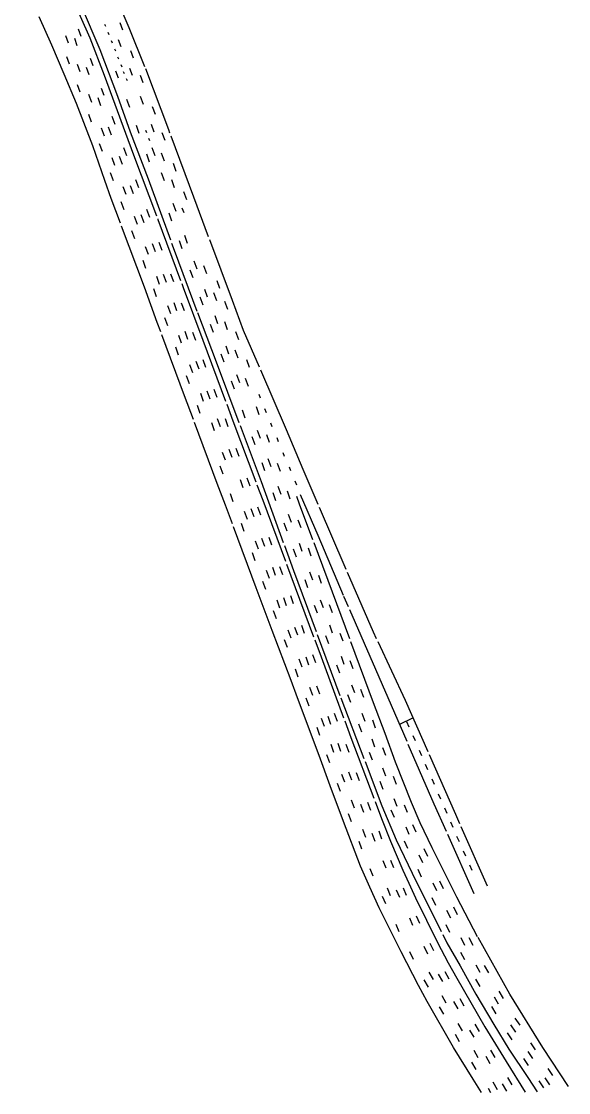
# Model space of a CAD drawing. Extents: x 6448775 to 6456929, y 1869110 to 1876805.
# Drawn here: x 6450227 to 6451069, y 1873541 to 1875188 of the extents above; entities that cross this region are included whole.
import ezdxf

# ---------------------------------------------------------------- set-up
doc = ezdxf.new("R2010")
doc.units = 0
doc.header["$LTSCALE"] = 100
doc.header["$MEASUREMENT"] = 0
doc.linetypes.add('D5', pattern=[1.05, 1, -0.05])
doc.layers.add('150', color=3, linetype='D5')
doc.layers.add('154', color=3, linetype='CONTINUOUS')

msp = doc.modelspace()

# ---------------------------------------------------------------- linework, layer by layer
at = {"layer": '150'}
for points in [[(6450944.7, 1873858.5), (6450895.6, 1873969), (6450818.4, 1874143.8), (6450769.1, 1874249.3), (6450725.6, 1874348.9), (6450661.1, 1874499.2), (6450635.2, 1874559.9), (6450569.1, 1874712.6), (6450552.1, 1874758.7), (6450492.6, 1874918), (6450454, 1875021.4), (6450417.5, 1875118.3), (6450393.2, 1875178.1), (6450359.9, 1875255.7), (6450329.7, 1875324.1), (6450300.7, 1875386.1), (6450259.6, 1875464.4), (6450227.4, 1875521.9)], [(6450304.3, 1875226.3), (6450332.4, 1875162.8), (6450354.9, 1875105.4)], [(6450319.1, 1875212.1), (6450348.1, 1875145), (6450375.3, 1875073.3), (6450394.6, 1875018.3), (6450422.2, 1874945.9), (6450462.4, 1874836.4), (6450498.3, 1874740.6), (6450526.9, 1874664.9), (6450596, 1874480.8), (6450645.9, 1874343.8), (6450718.6, 1874148.1), (6450782.1, 1873982), (6450804.2, 1873929.9), (6450828.4, 1873878.4), (6450882.1, 1873771.4), (6450902.4, 1873735.9), (6450926.4, 1873692.8), (6450954.3, 1873646), (6450977.2, 1873608.2), (6451006.5, 1873564.4), (6451021.1, 1873542.7)], [(6450838.3, 1873706), (6450811.4, 1873757.5), (6450777.7, 1873825.4), (6450763.5, 1873857), (6450749.3, 1873889.5), (6450722.8, 1873958), (6450702.5, 1874013), (6450685.3, 1874059.3), (6450652.4, 1874148.3), (6450642.2, 1874174.7), (6450613.3, 1874251.4), (6450588.7, 1874317.4), (6450541.3, 1874444.4), (6450528.7, 1874477.5), (6450478.5, 1874612.4), (6450436.4, 1874724.9), (6450416.6, 1874779.5), (6450365.5, 1874915.5), (6450355.6, 1874943.3), (6450337.3, 1874996.7), (6450311.9, 1875062), (6450293.2, 1875107.1), (6450274.2, 1875151.5), (6450254.6, 1875194.8)], [(6450354.9, 1875105.4), (6450387.6, 1875016.3), (6450400, 1874982.9), (6450437.5, 1874883.4), (6450476.2, 1874779.1), (6450506.4, 1874698), (6450552.9, 1874573.8), (6450598.6, 1874451.8), (6450642.1, 1874335.7), (6450688.4, 1874211.3), (6450734.3, 1874087.2), (6450781.4, 1873962.5), (6450795, 1873928), (6450814.1, 1873883.4), (6450823.3, 1873863.3), (6450833.8, 1873840.7), (6450867.6, 1873772), (6450884.2, 1873740.9), (6450897.3, 1873717), (6450940.2, 1873642.5), (6450973.1, 1873588.9), (6451002.5, 1873542.2)], [(6450656.4, 1874460.7), (6450683.3, 1874398), (6450723.4, 1874304.1)], [(6451069.2, 1873550.6), (6451029.5, 1873610.7), (6450978.8, 1873692.4), (6450929.2, 1873780.8), (6450897.2, 1873841.5), (6450859.4, 1873917.4), (6450840.9, 1873956.1), (6450827.4, 1873987.3), (6450802.8, 1874049.2), (6450787.1, 1874093.4), (6450769.3, 1874140.4), (6450712.6, 1874292.5), (6450655.3, 1874446.1), (6450651, 1874457.5)], [(6450924, 1873846.9), (6450862.6, 1873984.9), (6450801.7, 1874124.6), (6450772.5, 1874191.6), (6450723.4, 1874304.1)], [(6450935.5, 1873541.3), (6450922.2, 1873561.9), (6450892.3, 1873610.8), (6450851.9, 1873681.1), (6450838.3, 1873706)]]:
    msp.add_lwpolyline(points, dxfattribs=at)
at = {"layer": '154'}
for points in [[(6450383.2, 1875174.6), (6450379.1, 1875185.6)], [(6450319.1, 1875165), (6450315, 1875176)], [(6450355.3, 1875183.9), (6450356.8, 1875180.5)], [(6450360.5, 1875171.3), (6450362, 1875167.9)], [(6450299.9, 1875154.7), (6450295.8, 1875165.7)], [(6450313.4, 1875150.6), (6450309.3, 1875161.6)], [(6450365.7, 1875158.6), (6450367.2, 1875155.2)], [(6450381, 1875148.9), (6450376.9, 1875159.8)], [(6450370.5, 1875145.9), (6450372.1, 1875142.5)], [(6450400, 1875131.6), (6450395.9, 1875142.5)], [(6450301.3, 1875122.5), (6450297.1, 1875133.4)], [(6450317.9, 1875110.5), (6450313.8, 1875121.5)], [(6450337.6, 1875119.9), (6450333.5, 1875130.9)], [(6450375.4, 1875133.6), (6450376.9, 1875130.2)], [(6450380.2, 1875121.5), (6450381.7, 1875118.1)], [(6450331.6, 1875106), (6450327.5, 1875117)], [(6450376.5, 1875100.7), (6450372.4, 1875111.7)], [(6450384.1, 1875111.1), (6450385.7, 1875107.7)], [(6450398.3, 1875104.8), (6450394.2, 1875115.8)], [(6450414.8, 1875093.7), (6450410.7, 1875104.7)], [(6450318, 1875079.3), (6450313.9, 1875090.3)], [(6450388.5, 1875100.4), (6450390, 1875097)], [(6450330.8, 1875076.1), (6450335.2, 1875063.9)], [(6450344.9, 1875071), (6450349.3, 1875058.8)], [(6450354.8, 1875073.9), (6450350.7, 1875084.9)], [(6450410.2, 1875073.2), (6450414.7, 1875060.9)], [(6450389.1, 1875068.6), (6450393.6, 1875056.4)], [(6450428.6, 1875057.4), (6450433, 1875045.2)], [(6450330.4, 1875045.6), (6450334.8, 1875033.4)], [(6450366.7, 1875042.4), (6450371.1, 1875030.2)], [(6450350.1, 1875024.5), (6450354.5, 1875012.3)], [(6450360.9, 1875025.7), (6450365.4, 1875013.5)], [(6450403.7, 1875028.4), (6450408.2, 1875016.2)], [(6450418.4, 1875020.7), (6450419.9, 1875017.3)], [(6450426.8, 1875030.2), (6450431.2, 1875018)], [(6450422.7, 1875008.3), (6450424.3, 1875004.9)], [(6450443.3, 1875017.4), (6450447.8, 1875005.2)], [(6450347, 1875000.5), (6450351.4, 1874988.3)], [(6450384.4, 1874994), (6450388.8, 1874981.8)], [(6450428.2, 1874994.2), (6450432.6, 1874982)], [(6450366.3, 1874979), (6450370.8, 1874966.8)], [(6450377.7, 1874980.8), (6450382.2, 1874968.6)], [(6450419.6, 1874984.5), (6450424.1, 1874972.3)], [(6450442.6, 1874985.8), (6450447, 1874973.6)], [(6450363.8, 1874955.9), (6450368.3, 1874943.6)], [(6450442.6, 1874955.7), (6450447, 1874943.5)], [(6450460.7, 1874970.3), (6450465.1, 1874958)], [(6450402.9, 1874945), (6450407.3, 1874932.8)], [(6450458.2, 1874945.1), (6450462.6, 1874932.9)], [(6450383.6, 1874934.4), (6450388, 1874922.2)], [(6450394.7, 1874935.6), (6450399.1, 1874923.4)], [(6450476.8, 1874926.3), (6450481.3, 1874914.1)], [(6450380.4, 1874911), (6450384.9, 1874898.8)], [(6450460.2, 1874908.4), (6450464.7, 1874896.2)], [(6450400.9, 1874888.4), (6450405.3, 1874876.2)], [(6450411.3, 1874891.3), (6450415.8, 1874879.1)], [(6450419.9, 1874899.5), (6450424.3, 1874887.2)], [(6450454, 1874893.7), (6450458.4, 1874881.5)], [(6450474.4, 1874901.4), (6450477.2, 1874894.1)], [(6450396.9, 1874866.5), (6450401.3, 1874854.3)], [(6450478.1, 1874859.3), (6450482.6, 1874847.1)], [(6450417.8, 1874842.2), (6450422.2, 1874830)], [(6450428.5, 1874846.4), (6450432.9, 1874834.2)], [(6450438.7, 1874848.7), (6450443.2, 1874836.5)], [(6450469.9, 1874851.1), (6450474.4, 1874838.9)], [(6450414, 1874821.1), (6450418.5, 1874808.9)], [(6450486.5, 1874806.3), (6450490.9, 1874794.1)], [(6450492.9, 1874819.9), (6450497.4, 1874807.6)], [(6450507.7, 1874812.6), (6450512.1, 1874800.4)], [(6450435.1, 1874796.4), (6450439.5, 1874784.1)], [(6450445.7, 1874799.5), (6450450.1, 1874787.3)], [(6450456.9, 1874800.1), (6450461.3, 1874787.9)], [(6450527.9, 1874789.9), (6450532.3, 1874777.7)], [(6450430.5, 1874777.4), (6450434.9, 1874765.2)], [(6450508.9, 1874776.6), (6450513.4, 1874764.4)], [(6450501.9, 1874764.8), (6450506.3, 1874752.5)], [(6450522.9, 1874771.4), (6450527.3, 1874759.2)], [(6450539.7, 1874757.9), (6450544.2, 1874745.7)], [(6450452.1, 1874751.2), (6450456.6, 1874739)], [(6450461.7, 1874755.8), (6450466.1, 1874743.6)], [(6450473.1, 1874755.6), (6450477.6, 1874743.4)], [(6450447.7, 1874732.6), (6450452.2, 1874720.4)], [(6450524.7, 1874735.7), (6450529.2, 1874723.5)], [(6450539.7, 1874726.6), (6450544.1, 1874714.4)], [(6450478.6, 1874711.7), (6450483.1, 1874699.4)], [(6450490.7, 1874710.1), (6450495.1, 1874697.9)], [(6450517.9, 1874722.7), (6450522.4, 1874710.4)], [(6450556.9, 1874711.4), (6450561.4, 1874699.2)], [(6450468.9, 1874705.9), (6450473.4, 1874693.7)], [(6450464.2, 1874687.9), (6450468.7, 1874675.6)], [(6450534.4, 1874676.9), (6450538.9, 1874664.6)], [(6450541.8, 1874689.4), (6450546.2, 1874677.2)], [(6450555.9, 1874682.9), (6450560.3, 1874670.7)], [(6450485.9, 1874660.5), (6450490.4, 1874648.3)], [(6450495.9, 1874665.9), (6450500.4, 1874653.7)], [(6450506.4, 1874668.5), (6450510.8, 1874656.3)], [(6450573.5, 1874668.5), (6450577.9, 1874656.3)], [(6450481.1, 1874643.7), (6450485.5, 1874631.5)], [(6450558.5, 1874645.3), (6450562.9, 1874633.1)], [(6450550.2, 1874635.6), (6450554.6, 1874623.4)], [(6450571.8, 1874639.7), (6450576.3, 1874627.4)], [(6450502.8, 1874616.4), (6450507.2, 1874604.2)], [(6450512.7, 1874620.1), (6450517.1, 1874607.9)], [(6450523.4, 1874622.5), (6450527.8, 1874610.3)], [(6450592.6, 1874615.2), (6450594.9, 1874609.2)], [(6450497.7, 1874597.9), (6450502.1, 1874585.7)], [(6450588.4, 1874595.8), (6450592.9, 1874583.6)], [(6450601.5, 1874592.8), (6450603.8, 1874586.7)], [(6450528.7, 1874577.3), (6450533.2, 1874565.1)], [(6450540.8, 1874577.3), (6450545.2, 1874565.1)], [(6450566.8, 1874591), (6450571.2, 1874578.7)], [(6450519.6, 1874571.2), (6450524.1, 1874558.9)], [(6450590.1, 1874559.4), (6450594.5, 1874547.2)], [(6450610.5, 1874571.1), (6450612.8, 1874565.1)], [(6450582, 1874549.8), (6450586.5, 1874537.5)], [(6450604.2, 1874553.2), (6450608.7, 1874541)], [(6450620.3, 1874548.1), (6450622.5, 1874542)], [(6450536.4, 1874526), (6450540.9, 1874513.8)], [(6450546.5, 1874530.5), (6450551, 1874518.3)], [(6450557.4, 1874531.8), (6450561.9, 1874519.6)], [(6450597.2, 1874509.9), (6450601.6, 1874497.7)], [(6450606.6, 1874516), (6450611.1, 1874503.8)], [(6450629.5, 1874525.5), (6450631.8, 1874519.5)], [(6450532.7, 1874504.8), (6450537.2, 1874492.5)], [(6450621.1, 1874508.9), (6450625.6, 1874496.7)], [(6450639.1, 1874503.5), (6450641.4, 1874497.5)], [(6450563.8, 1874483.8), (6450568.2, 1874471.6)], [(6450574.1, 1874486.4), (6450578.6, 1874474.2)], [(6450648.2, 1874481.9), (6450650.5, 1874475.8)], [(6450548.3, 1874462.3), (6450552.8, 1874450)], [(6450614, 1874463.9), (6450618.4, 1874451.7)], [(6450622.1, 1874473.4), (6450626.5, 1874461.2)], [(6450636.1, 1874466.4), (6450640.5, 1874454.2)], [(6450570.1, 1874435.3), (6450574.6, 1874423)], [(6450580.6, 1874439), (6450585, 1874426.8)], [(6450590.8, 1874441.9), (6450595.2, 1874429.7)], [(6450637.7, 1874430.5), (6450642.2, 1874418.3)], [(6450565.4, 1874416.8), (6450569.8, 1874404.6)], [(6450631.3, 1874417.3), (6450635.7, 1874405)], [(6450652.6, 1874422), (6450657.1, 1874409.8)], [(6450607.8, 1874395.3), (6450612.2, 1874383.1)], [(6450587.2, 1874389.3), (6450591.6, 1874377.1)], [(6450597, 1874393.5), (6450601.5, 1874381.2)], [(6450654.5, 1874386), (6450658.9, 1874373.8)], [(6450668.5, 1874378.6), (6450672.9, 1874366.4)], [(6450582.2, 1874371.7), (6450586.6, 1874359.5)], [(6450645.7, 1874377.3), (6450650.2, 1874365.1)], [(6450613.5, 1874348.9), (6450618, 1874336.7)], [(6450624.6, 1874349.8), (6450629.1, 1874337.5)], [(6450604.1, 1874344.2), (6450608.6, 1874331.9)], [(6450663.2, 1874330.1), (6450667.7, 1874317.9)], [(6450670.8, 1874341.7), (6450675.3, 1874329.5)], [(6450684.3, 1874336.6), (6450688.8, 1874324.4)], [(6450598.5, 1874327.3), (6450603, 1874315.1)], [(6450620.2, 1874298.6), (6450624.7, 1874286.4)], [(6450630.4, 1874302.3), (6450634.9, 1874290.1)], [(6450641.2, 1874305.5), (6450645.7, 1874293.3)], [(6450686.9, 1874299), (6450691.4, 1874286.8)], [(6450614.7, 1874282.5), (6450619.2, 1874270.3)], [(6450677.9, 1874290.8), (6450682.4, 1874278.6)], [(6450701.1, 1874291.5), (6450705.5, 1874279.3)], [(6450637.5, 1874252.7), (6450641.9, 1874240.5)], [(6450647.7, 1874257), (6450652.1, 1874244.8)], [(6450658.1, 1874259.6), (6450662.5, 1874247.4)], [(6450701.3, 1874260.2), (6450705.7, 1874248)], [(6450717.3, 1874247.8), (6450721.8, 1874235.6)], [(6450631.6, 1874238), (6450636.1, 1874225.8)], [(6450695.4, 1874244.1), (6450699.8, 1874231.9)], [(6450675.2, 1874214.7), (6450679.6, 1874202.4)], [(6450654.4, 1874208.1), (6450658.8, 1874195.9)], [(6450664.8, 1874211), (6450669.2, 1874198.8)], [(6450712.3, 1874198.7), (6450716.8, 1874186.5)], [(6450719.1, 1874212.4), (6450723.5, 1874200.1)], [(6450732.9, 1874205.6), (6450737.4, 1874193.4)], [(6450648.4, 1874192.5), (6450652.9, 1874180.3)], [(6450670.7, 1874164.3), (6450675.2, 1874152)], [(6450681.5, 1874166.6), (6450686, 1874154.3)], [(6450735.2, 1874168.3), (6450739.7, 1874156.1)], [(6450665.2, 1874148.1), (6450669.6, 1874135.9)], [(6450729.1, 1874153.5), (6450733.5, 1874141.3)], [(6450749.3, 1874161.6), (6450753.7, 1874149.3)], [(6450688.6, 1874116.9), (6450693.1, 1874104.7)], [(6450698.7, 1874120), (6450703.1, 1874107.8)], [(6450708.7, 1874124.4), (6450713.1, 1874112.2)], [(6450751.3, 1874124.5), (6450755.7, 1874112.3)], [(6450767.4, 1874114.2), (6450771.8, 1874102)], [(6450830.1, 1874117.2), (6450809.3, 1874107.2)], [(6450681.8, 1874102.9), (6450686.2, 1874090.7)], [(6450746.2, 1874108.2), (6450750.7, 1874095.9)], [(6450823.9, 1874103.3), (6450820.2, 1874111.3)], [(6450766.3, 1874084.9), (6450770.8, 1874072.7)], [(6450833.7, 1874081.9), (6450830, 1874089.9)], [(6450703.2, 1874076.7), (6450707.6, 1874064.5)], [(6450714, 1874078.3), (6450718.5, 1874066.1)], [(6450726.4, 1874077), (6450730.9, 1874064.8)], [(6450762.4, 1874064.8), (6450766.8, 1874052.6)], [(6450783, 1874072), (6450787.4, 1874059.8)], [(6450843.3, 1874059.1), (6450839.6, 1874067.2)], [(6450696.8, 1874060.9), (6450701.3, 1874048.7)], [(6450730.6, 1874034.2), (6450735.1, 1874022)], [(6450742.5, 1874033.4), (6450747, 1874021.2)], [(6450783, 1874040.3), (6450787.4, 1874028.1)], [(6450852.7, 1874037.3), (6450849, 1874045.4)], [(6450713.2, 1874016.8), (6450717.7, 1874004.6)], [(6450719.8, 1874031), (6450724.3, 1874018.8)], [(6450779, 1874020), (6450783.5, 1874007.7)], [(6450799.4, 1874027.6), (6450803.8, 1874015.4)], [(6450862.8, 1874015.1), (6450859.1, 1874023.2)], [(6450872.6, 1873992.3), (6450868.9, 1874000.3)], [(6450734.7, 1873991.2), (6450739.1, 1873979)], [(6450749.1, 1873984.8), (6450753.5, 1873972.6)], [(6450759.8, 1873987.9), (6450764.3, 1873975.7)], [(6450805.7, 1873981.2), (6450800.9, 1873992.7)], [(6450821.5, 1873971.9), (6450816.6, 1873983.3)], [(6450730, 1873970.4), (6450734.5, 1873958.2)], [(6450801.2, 1873964.1), (6450796.3, 1873975.5)], [(6450882.3, 1873970.4), (6450878.6, 1873978.5)], [(6450834.5, 1873941.5), (6450829.7, 1873952.9)], [(6450891.8, 1873948.9), (6450888.1, 1873957)], [(6450752.2, 1873946.1), (6450756.7, 1873933.9)], [(6450766.6, 1873940.1), (6450771.1, 1873927.9)], [(6450777.1, 1873943.8), (6450781.6, 1873931.6)], [(6450824.1, 1873937.8), (6450819.2, 1873949.2)], [(6450901.2, 1873926.8), (6450897.5, 1873934.8)], [(6450746.4, 1873928), (6450750.8, 1873915.8)], [(6450821.9, 1873916.6), (6450817, 1873928)], [(6450846.6, 1873916.5), (6450852.3, 1873904.9)], [(6450838.9, 1873906.6), (6450844.6, 1873894.9)], [(6450911.3, 1873904.6), (6450907.6, 1873912.6)], [(6450768.7, 1873873.8), (6450763.8, 1873885.3)], [(6450788.8, 1873886.2), (6450783.9, 1873897.6)], [(6450800.4, 1873886.7), (6450795.5, 1873898.1)], [(6450842.9, 1873872.7), (6450838, 1873884.1)], [(6450921, 1873882.7), (6450917.3, 1873890.8)], [(6450795.3, 1873843.9), (6450790.4, 1873855.3)], [(6450809.5, 1873841.2), (6450804.6, 1873852.6)], [(6450819.9, 1873844.3), (6450815, 1873855.8)], [(6450860.2, 1873863.7), (6450865.9, 1873852.1)], [(6450870.5, 1873866.9), (6450876.2, 1873855.2)], [(6450787.9, 1873831.5), (6450783, 1873842.9)], [(6450858.9, 1873841.1), (6450864.6, 1873829.4)], [(6450881.6, 1873821.6), (6450887.3, 1873809.9)], [(6450892, 1873826.6), (6450897.7, 1873814.9)], [(6450829.8, 1873797.9), (6450824.9, 1873809.3)], [(6450840.2, 1873801.3), (6450835.3, 1873812.7)], [(6450808.6, 1873788.2), (6450803.7, 1873799.7)], [(6450880.4, 1873799.7), (6450886.1, 1873788)], [(6450855.7, 1873771.2), (6450861.4, 1873759.6)], [(6450903.4, 1873779.8), (6450909.1, 1873768.1)], [(6450916, 1873779.8), (6450921.7, 1873768.1)], [(6450824.5, 1873758), (6450830.2, 1873746.3)], [(6450846.3, 1873766.2), (6450852, 1873754.5)], [(6450902.7, 1873757.3), (6450909.2, 1873746)], [(6450926.4, 1873737.8), (6450932.9, 1873726.5)], [(6450939.6, 1873736.7), (6450946.1, 1873725.4)], [(6450854.3, 1873726.2), (6450860.8, 1873714.9)], [(6450868.6, 1873723.5), (6450875.1, 1873712.2)], [(6450878.7, 1873727.4), (6450885.2, 1873716.2)], [(6450846.7, 1873714.6), (6450853.2, 1873703.3)], [(6450926.2, 1873715.5), (6450932.7, 1873704.2)], [(6450874, 1873690.4), (6450880.5, 1873679.1)], [(6450901.7, 1873686), (6450908.2, 1873674.8)], [(6450954.6, 1873688.7), (6450961.1, 1873677.5)], [(6450961.9, 1873697.4), (6450968.4, 1873686.1)], [(6450870.1, 1873673), (6450876.6, 1873661.7)], [(6450892.3, 1873681.1), (6450898.8, 1873669.9)], [(6450950.8, 1873673.5), (6450957.3, 1873662.3)], [(6450986.7, 1873655.7), (6450994, 1873644.9)], [(6450898.9, 1873647.6), (6450905.4, 1873636.4)], [(6450917, 1873637.5), (6450923.5, 1873626.3)], [(6450925.2, 1873646.6), (6450931.7, 1873635.3)], [(6450980, 1873645.2), (6450987.3, 1873634.4)], [(6450894.5, 1873630.9), (6450901, 1873619.7)], [(6450974.7, 1873633.4), (6450982, 1873622.6)], [(6450923.3, 1873606.3), (6450929.8, 1873595)], [(6450949.3, 1873606.3), (6450955.8, 1873595)], [(6451006.4, 1873604.5), (6451013.6, 1873593.7)], [(6451010.7, 1873617.7), (6451017.9, 1873606.9)], [(6450920, 1873588.3), (6450926.5, 1873577)], [(6450941.7, 1873597.3), (6450948.2, 1873586)], [(6450999.9, 1873593.5), (6451007.1, 1873582.7)], [(6451037.2, 1873578.2), (6451044.5, 1873567.4)], [(6450952.9, 1873557.6), (6450959.4, 1873546.3)], [(6450967.1, 1873554.8), (6450973.6, 1873543.6)], [(6450975.4, 1873564.4), (6450981.9, 1873553.2)], [(6451023.5, 1873559.3), (6451030.7, 1873548.5)], [(6451032.9, 1873564.1), (6451040.1, 1873553.3)], [(6450945.5, 1873548), (6450949.3, 1873541.5)]]:
    msp.add_lwpolyline(points, dxfattribs=at)

doc.saveas('drawing.dxf')
